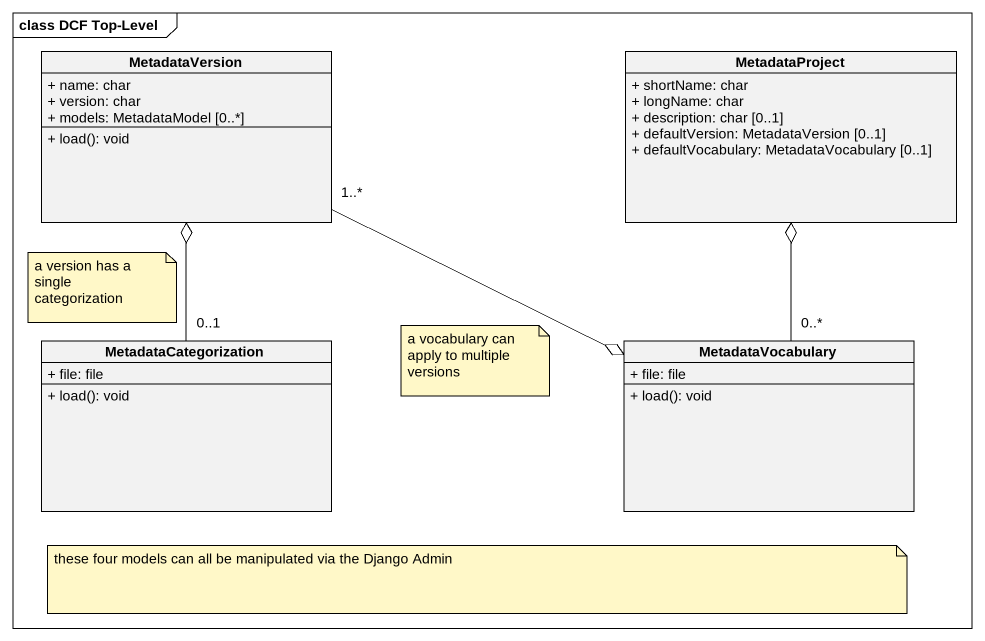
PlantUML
@startuml
mainframe class DCF Top-Level
hide circle
hide empty members
skinparam classAttributeIconSize 0
class MetadataVersion {
  + name: char
  + version: char
  + models: MetadataModel [0..*]
  + load(): void
}
class MetadataProject {
  + shortName: char
  + longName: char
  + description: char [0..1]
  + defaultVersion: MetadataVersion [0..1]
  + defaultVocabulary: MetadataVocabulary [0..1]
}
class MetadataCategorization {
  + file: file
  + load(): void
}
class MetadataVocabulary {
  + file: file
  + load(): void
}
MetadataVersion "1..*" -right-o MetadataVocabulary
MetadataCategorization "0..1" -up-o MetadataVersion
MetadataVocabulary "0..*" -up-o MetadataProject
note as N1
  a version has a single categorization
end note
note as N2
  a vocabulary can apply to multiple versions
end note
note as N3
  these four models can all be manipulated via the Django Admin
end note
@enduml
